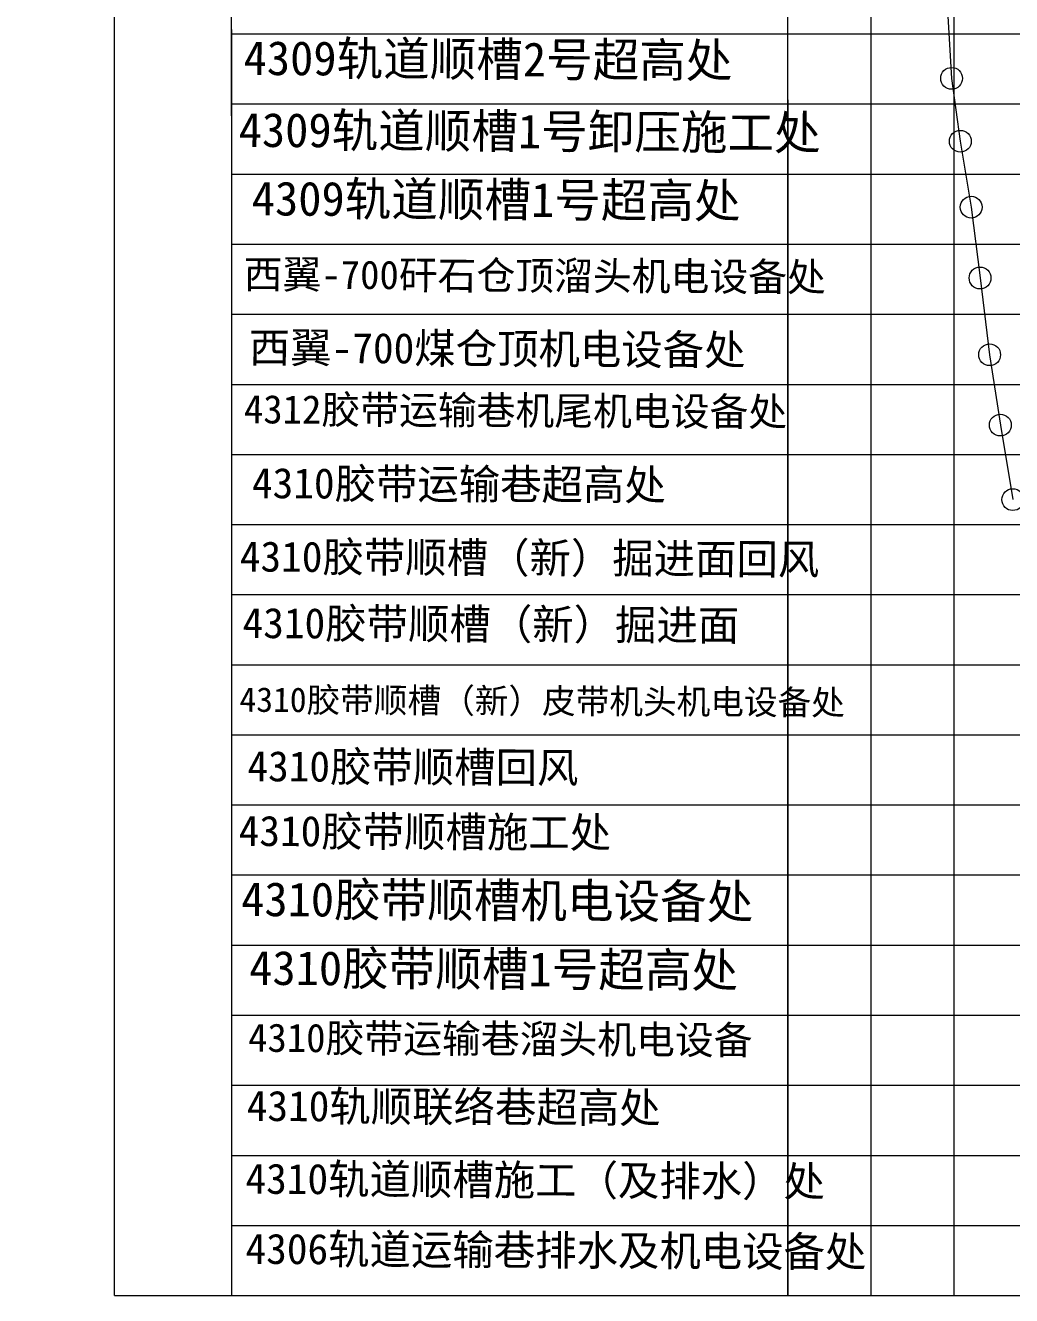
# Model space of a CAD drawing. Header units: inches. Extents: x -211412 to -11687, y -5 to 7052.
# Drawn here: x -209908.3 to -209804.3, y 6595.2 to 6729.1 of the extents above; entities that cross this region are included whole.
import ezdxf

# ---------------------------------------------------------------- set-up
doc = ezdxf.new("R2010")
doc.units = ezdxf.units.IN
doc.header["$MEASUREMENT"] = 0
doc.linetypes.add('CKSDHX1', pattern=[36, 30, -2, 0, -2, 0, -2])
doc.layers.get('0').update_dxf_attribs({"lineweight": 0})
doc.layers.add('通防巷道名称', color=7, linetype='CKSDHX1')

msp = doc.modelspace()

# ---------------------------------------------------------------- linework, layer by layer
at = {"color": 7}
for p, q in [((-209898.88, 6595.18), (-209898.88, 6787.4)), ((-209886.55, 6719.58), (-209886.55, 6787.4)), ((-209827.93, 6787.4), (-209827.93, 6595.18)), ((-209819.15, 6787.4), (-209819.15, 6595.18)), ((-209810.42, 6787.4), (-209810.42, 6595.18)), ((-209886.55, 6728.23), (-209617.87, 6728.23)), ((-209886.55, 6728.23), (-209617.87, 6728.23)), ((-209886.52, 6595.18), (-209886.52, 6728.68)), ((-209827.9, 6721.28), (-209827.9, 6595.18)), ((-209886.55, 6720.83), (-209617.87, 6720.83)), ((-209886.52, 6713.44), (-209617.87, 6713.44)), ((-209886.52, 6713.44), (-209617.84, 6713.44)), ((-209886.52, 6706.05), (-209617.87, 6706.05)), ((-209886.52, 6698.66), (-209617.84, 6698.66)), ((-209886.52, 6691.26), (-209617.87, 6691.26)), ((-209886.52, 6683.87), (-209617.84, 6683.87)), ((-209886.52, 6676.48), (-209617.87, 6676.48)), ((-209886.52, 6669.09), (-209617.84, 6669.09)), ((-209886.52, 6661.7), (-209617.87, 6661.7)), ((-209886.52, 6654.31), (-209617.84, 6654.31)), ((-209886.52, 6646.92), (-209617.87, 6646.92)), ((-209886.52, 6639.53), (-209617.84, 6639.53)), ((-209886.52, 6632.13), (-209617.87, 6632.13)), ((-209886.52, 6624.74), (-209617.84, 6624.74)), ((-209886.52, 6617.35), (-209617.87, 6617.35)), ((-209886.52, 6609.96), (-209617.84, 6609.96)), ((-209886.52, 6602.57), (-209617.87, 6602.57)), ((-209898.88, 6595.18), (-209617.84, 6595.18))]:
    msp.add_line(p, q, dxfattribs=at)
for p, q in [((-209811.08, 6730.7), (-209810.64, 6723.53)), ((-209810.64, 6723.53), (-209809.72, 6716.9)), ((-209809.72, 6716.9), (-209808.57, 6709.95)), ((-209808.57, 6709.95), (-209807.64, 6702.48)), ((-209807.64, 6702.48), (-209806.63, 6694.39)), ((-209806.63, 6694.39), (-209805.5, 6686.97)), ((-209805.5, 6686.97), (-209804.19, 6679.11))]:
    msp.add_line(p, q)
for centre in [(-209810.64, 6723.53), (-209809.72, 6716.9), (-209808.57, 6709.95), (-209807.64, 6702.48), (-209806.63, 6694.39), (-209805.5, 6686.97), (-209804.19, 6679.11)]:
    msp.add_circle(centre, 1.15, dxfattribs=at)

# ---------------------------------------------------------------- texts
at = {"layer": '通防巷道名称', "color": 0, "linetype": 'Continuous', "lineweight": 30, "attachment_point": 1, "rotation": 359.7045}
for s, insert, char_height, width in [('{\\fSimSun|b0|i0|c134|p34;\\C7;4309轨道顺槽2号超高处}', (-209885.26, 6727.49), 3.6, 67.4626), ('{\\fSimSun|b0|i0|c134|p34;\\C7;4309轨道顺槽1号卸压施工处}', (-209885.78, 6719.91), 3.6, 67.4626), ('{\\fSimSun|b0|i0|c134|p34;\\C7;4309轨道顺槽1号超高处}', (-209884.4, 6712.68), 3.6, 67.4626), ('{\\fSimSun|b0|i0|c134|p34;\\C7;西翼-700矸石仓顶溜头机电设备处}', (-209885.25, 6704.39), 3, 67.4626), ('{\\fSimSun|b0|i0|c134|p34;\\C7;西翼-700煤仓顶机电设备处}', (-209884.71, 6696.76), 3.2, 67.4626), ('{\\fSimSun|b0|i0|c134|p34;\\C7;4312胶带运输巷机尾机电设备处}', (-209885.23, 6690.16), 3, 67.4626), ('{\\fSimSun|b0|i0|c134|p34;\\C7;4310胶带运输巷超高处}', (-209884.38, 6682.47), 3.2, 67.4626), ('{\\fSimSun|b0|i0|c134|p34;\\C7;4310胶带顺槽（新）掘进面回风}', (-209885.66, 6674.73), 3.2, 67.4626), ('{\\fSimSun|b0|i0|c134|p34;\\C7;4310胶带顺槽（新）掘进面}', (-209885.37, 6667.72), 3.2, 67.4626), ('{\\fSimSun|b0|i0|c134|p34;\\C7;4310胶带顺槽（新）皮带机头机电设备处}', (-209885.7, 6659.34), 2.6, 72.7764), ('{\\fSimSun|b0|i0|c134|p34;\\C7;4310胶带顺槽回风}', (-209884.86, 6652.62), 3.2, 67.4626), ('{\\fSimSun|b0|i0|c134|p34;\\C7;4310胶带顺槽施工处}', (-209885.78, 6645.8), 3.2, 67.4626), ('{\\fSimSun|b0|i0|c134|p34;\\C7;4310胶带顺槽机电设备处}', (-209885.52, 6638.8), 3.6, 67.4626), ('{\\fSimSun|b0|i0|c134|p34;\\C7;4310胶带顺槽1号超高处}', (-209884.67, 6631.55), 3.6, 67.4626), ('{\\fSimSun|b0|i0|c134|p34;\\C7;4310胶带运输巷溜头机电设备}', (-209884.79, 6623.89), 3, 67.4626), ('{\\fSimSun|b0|i0|c134|p34;\\C7;4310轨顺联络巷超高处}', (-209884.93, 6616.8), 3.2, 67.4626), ('{\\fSimSun|b0|i0|c134|p34;\\C7;4310轨道顺槽施工（及排水）处}', (-209885.06, 6609.12), 3.2, 67.4626), ('{\\fSimSun|b0|i0|c134|p34;\\C7;4306轨道运输巷排水及机电设备处}', (-209885.06, 6601.73), 3.2, 67.9024)]:
    msp.add_mtext(s, dxfattribs=dict(at, insert=insert, char_height=char_height, width=width))

doc.saveas('drawing.dxf')
